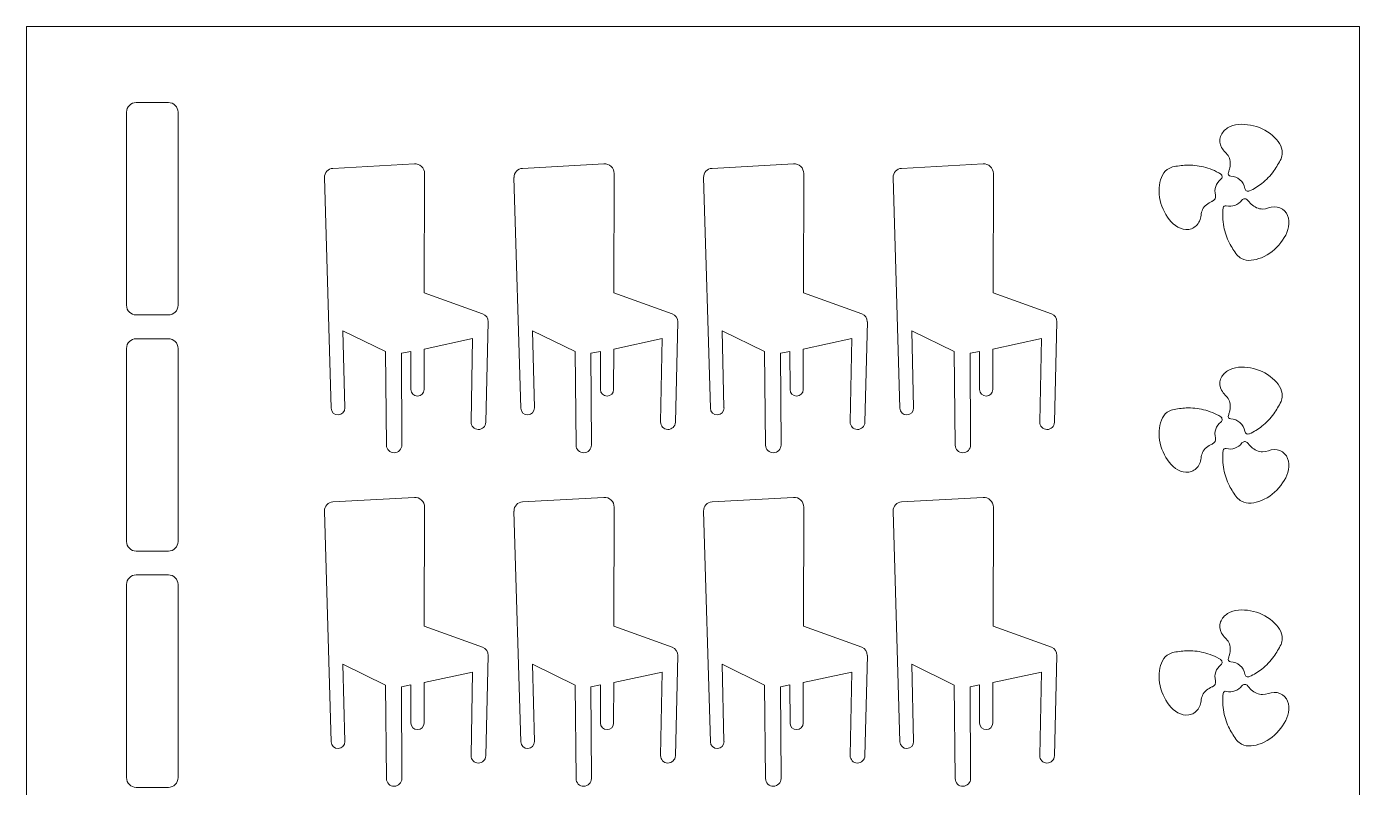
# Model space of a CAD drawing. Header units: metres. Extents: x -2538 to 7610, y -1082 to -498.
# Drawn here: x 3558 to 4120, y -841 to -520 of the extents above; entities that cross this region are included whole.
import ezdxf

# ---------------------------------------------------------------- set-up
doc = ezdxf.new("R2010")
doc.units = ezdxf.units.M
doc.linetypes.add('AUSGEZOGEN', pattern=[0])
doc.layers.add('Allgemein01', color=7, linetype='AUSGEZOGEN', lineweight=13)
doc.layers.add('Standard', color=7, linetype='AUSGEZOGEN', lineweight=25)

# ---------------------------------------------------------------- blocks, each defined once
blk = doc.blocks.new('COMPLEXOBJECT_124')
at = {"layer": 'Standard', "color": 7, "linetype": 'AUSGEZOGEN', "lineweight": 13}
for centre, major_axis, start_param, end_param in [((4063.22, -596.43), (0.526, 0.881), 0.29016, 1.960733), ((4065.05, -589.27), (3.27, 5.47), 3.431753, 4.605899), ((4071.25, -593.94), (0.75, 1.25), 6.063983, 7.747492)]:
    blk.add_ellipse(centre, major_axis=major_axis, ratio=0.99288, start_param=start_param, end_param=end_param, dxfattribs=at)
for points, start_tangent, end_tangent in [([(4072.25, -592.89), (4074.04, -594.77), (4078.81, -596.82), (4083.72, -595.87), (4088.09, -597.62), (4089.87, -601.85), (4086.5, -610.97), (4078.28, -617.36), (4069.88, -617.67), (4067.95, -616.15)], (0.000725, -0.000689), (-0.000739, 0.000674)), ([(4067.95, -616.15), (4064.82, -611.15), (4062.44, -604.27), (4062.21, -596.28)], (-0.000563, 0.000827), (0.000151, 0.000989))]:
    blk.add_spline(points, degree=3, dxfattribs=dict(at, start_tangent=start_tangent, end_tangent=end_tangent))
blk = doc.blocks.new('COMPLEXOBJECT_125')
at = {"layer": 'Standard', "color": 7, "linetype": 'AUSGEZOGEN', "lineweight": 13}
for centre, major_axis, start_param, end_param in [((4065.05, -589.27), (3.27, 5.47), 1.194602, 2.376013), ((4060.38, -583.17), (0.69, 1.16), 4.336194, 6.247926), ((4056.91, -591.52), (1.08, 1.81), 4.03076, 5.517605)]:
    blk.add_ellipse(centre, major_axis=major_axis, ratio=0.99288, start_param=start_param, end_param=end_param, dxfattribs=at)
for points, start_tangent, end_tangent in [([(4040.77, -579.04), (4046.63, -578.31), (4053.86, -579.05), (4061.12, -582.04)], (0.000987, 0.000163), (0.00084, -0.000543)), ([(4057.62, -593.49), (4057.4, -593.58), (4053.49, -597.04), (4052.22, -601.89), (4048.76, -605.12), (4044.17, -604.95), (4037.41, -598.06), (4035.21, -587.9), (4038.56, -580.15), (4040.77, -579.04)], (-0.000938, -0.000347), (0.000923, 0.000384))]:
    blk.add_spline(points, degree=3, dxfattribs=dict(at, start_tangent=start_tangent, end_tangent=end_tangent))
blk = doc.blocks.new('COMPLEXOBJECT_126')
at = {"layer": 'Standard', "color": 7, "linetype": 'AUSGEZOGEN', "lineweight": 13}
for centre, major_axis, start_param, end_param in [((4065.39, -581.81), (0.567, 0.95), 1.74922, 3.637), ((4065.05, -589.27), (3.27, 5.47), 5.424284, 6.778593), ((4072.69, -587.9), (0.73, 1.22), 2.282692, 4.103172)]:
    blk.add_ellipse(centre, major_axis=major_axis, ratio=0.99288, start_param=start_param, end_param=end_param, dxfattribs=at)
for points, start_tangent, end_tangent in [([(4064.37, -581.42), (4064.86, -580.02), (4064.54, -574.82), (4061.5, -570.87), (4061.09, -566.16), (4064.04, -562.62), (4073.65, -561.43), (4083.02, -565.85), (4087.06, -573.21), (4086.57, -575.64)], (0.000356, 0.000935), (-0.000266, -0.000964)), ([(4086.57, -575.64), (4083.54, -580.74), (4078.5, -586.02), (4073.27, -589.2)], (-0.000478, -0.000878), (-0.00091, -0.000414))]:
    blk.add_spline(points, degree=3, dxfattribs=dict(at, start_tangent=start_tangent, end_tangent=end_tangent))
blk = doc.blocks.new('COMPLEXOBJECT_127')
at = {"layer": 'Standard', "color": 7, "linetype": 'AUSGEZOGEN', "lineweight": 13}
for centre, major_axis, start_param, end_param in [((4065.05, -691.7), (3.27, 5.47), 3.431753, 4.605899), ((4071.25, -696.37), (0.75, 1.25), 6.063983, 7.747492), ((4063.22, -698.86), (0.526, 0.881), 0.29016, 1.960733)]:
    blk.add_ellipse(centre, major_axis=major_axis, ratio=0.99288, start_param=start_param, end_param=end_param, dxfattribs=at)
for points, start_tangent, end_tangent in [([(4072.25, -695.32), (4074.04, -697.2), (4078.81, -699.25), (4083.72, -698.3), (4088.09, -700.05), (4089.87, -704.28), (4086.5, -713.4), (4078.28, -719.79), (4069.88, -720.1), (4067.95, -718.58)], (0.000725, -0.000689), (-0.000739, 0.000674)), ([(4067.95, -718.58), (4064.82, -713.58), (4062.44, -706.7), (4062.21, -698.71)], (-0.000563, 0.000827), (0.000151, 0.000989))]:
    blk.add_spline(points, degree=3, dxfattribs=dict(at, start_tangent=start_tangent, end_tangent=end_tangent))
blk = doc.blocks.new('COMPLEXOBJECT_128')
at = {"layer": 'Standard', "color": 7, "linetype": 'AUSGEZOGEN', "lineweight": 13}
for centre, major_axis, start_param, end_param in [((4060.38, -685.6), (0.69, 1.16), 4.336194, 6.247926), ((4065.05, -691.7), (3.27, 5.47), 1.194602, 2.376013), ((4056.91, -693.95), (1.08, 1.81), 4.03076, 5.517605)]:
    blk.add_ellipse(centre, major_axis=major_axis, ratio=0.99288, start_param=start_param, end_param=end_param, dxfattribs=at)
for points, start_tangent, end_tangent in [([(4057.62, -695.92), (4057.4, -696.01), (4053.49, -699.47), (4052.22, -704.32), (4048.76, -707.55), (4044.17, -707.38), (4037.41, -700.49), (4035.21, -690.33), (4038.56, -682.58), (4040.77, -681.47)], (-0.000938, -0.000347), (0.000923, 0.000384)), ([(4040.77, -681.47), (4046.63, -680.74), (4053.86, -681.48), (4061.12, -684.47)], (0.000987, 0.000163), (0.00084, -0.000543))]:
    blk.add_spline(points, degree=3, dxfattribs=dict(at, start_tangent=start_tangent, end_tangent=end_tangent))
blk = doc.blocks.new('COMPLEXOBJECT_129')
at = {"layer": 'Standard', "color": 7, "linetype": 'AUSGEZOGEN', "lineweight": 13}
for centre, major_axis, start_param, end_param in [((4065.39, -684.24), (0.567, 0.95), 1.74922, 3.637), ((4065.05, -691.7), (3.27, 5.47), 5.424284, 6.778593), ((4072.69, -690.33), (0.73, 1.22), 2.282692, 4.103172)]:
    blk.add_ellipse(centre, major_axis=major_axis, ratio=0.99288, start_param=start_param, end_param=end_param, dxfattribs=at)
for points, start_tangent, end_tangent in [([(4064.37, -683.85), (4064.86, -682.45), (4064.54, -677.25), (4061.5, -673.3), (4061.09, -668.59), (4064.04, -665.05), (4073.65, -663.86), (4083.02, -668.28), (4087.06, -675.64), (4086.57, -678.07)], (0.000356, 0.000935), (-0.000266, -0.000964)), ([(4086.57, -678.07), (4083.54, -683.17), (4078.5, -688.45), (4073.27, -691.63)], (-0.000478, -0.000878), (-0.00091, -0.000414))]:
    blk.add_spline(points, degree=3, dxfattribs=dict(at, start_tangent=start_tangent, end_tangent=end_tangent))
blk = doc.blocks.new('COMPLEXOBJECT_130')
at = {"layer": 'Standard', "color": 7, "linetype": 'AUSGEZOGEN', "lineweight": 13}
for centre, major_axis, start_param, end_param in [((4065.05, -794.13), (3.27, 5.47), 3.431753, 4.605899), ((4071.25, -798.8), (0.75, 1.25), 6.063983, 7.747492), ((4063.22, -801.29), (0.526, 0.881), 0.29016, 1.960733)]:
    blk.add_ellipse(centre, major_axis=major_axis, ratio=0.99288, start_param=start_param, end_param=end_param, dxfattribs=at)
for points, start_tangent, end_tangent in [([(4072.25, -797.75), (4074.04, -799.63), (4078.81, -801.68), (4083.72, -800.73), (4088.09, -802.48), (4089.87, -806.71), (4086.5, -815.83), (4078.28, -822.22), (4069.88, -822.53), (4067.95, -821.01)], (0.000725, -0.000689), (-0.000739, 0.000674)), ([(4067.95, -821.01), (4064.82, -816.01), (4062.44, -809.13), (4062.21, -801.14)], (-0.000563, 0.000827), (0.000151, 0.000989))]:
    blk.add_spline(points, degree=3, dxfattribs=dict(at, start_tangent=start_tangent, end_tangent=end_tangent))
blk = doc.blocks.new('COMPLEXOBJECT_131')
at = {"layer": 'Standard', "color": 7, "linetype": 'AUSGEZOGEN', "lineweight": 13}
for centre, major_axis, start_param, end_param in [((4065.05, -794.13), (3.27, 5.47), 1.194602, 2.376013), ((4060.38, -788.03), (0.69, 1.16), 4.336194, 6.247926), ((4056.91, -796.38), (1.08, 1.81), 4.03076, 5.517605)]:
    blk.add_ellipse(centre, major_axis=major_axis, ratio=0.99288, start_param=start_param, end_param=end_param, dxfattribs=at)
for points, start_tangent, end_tangent in [([(4057.62, -798.35), (4057.4, -798.44), (4053.49, -801.9), (4052.22, -806.75), (4048.76, -809.98), (4044.17, -809.81), (4037.41, -802.92), (4035.21, -792.76), (4038.56, -785.01), (4040.77, -783.9)], (-0.000938, -0.000347), (0.000923, 0.000384)), ([(4040.77, -783.9), (4046.63, -783.17), (4053.86, -783.91), (4061.12, -786.9)], (0.000987, 0.000163), (0.00084, -0.000543))]:
    blk.add_spline(points, degree=3, dxfattribs=dict(at, start_tangent=start_tangent, end_tangent=end_tangent))
blk = doc.blocks.new('COMPLEXOBJECT_132')
at = {"layer": 'Standard', "color": 7, "linetype": 'AUSGEZOGEN', "lineweight": 13}
for centre, major_axis, start_param, end_param in [((4065.39, -786.67), (0.567, 0.95), 1.74922, 3.637), ((4065.05, -794.13), (3.27, 5.47), 5.424284, 6.778593), ((4072.69, -792.76), (0.73, 1.22), 2.282692, 4.103172)]:
    blk.add_ellipse(centre, major_axis=major_axis, ratio=0.99288, start_param=start_param, end_param=end_param, dxfattribs=at)
for points, start_tangent, end_tangent in [([(4064.37, -786.28), (4064.86, -784.88), (4064.54, -779.68), (4061.5, -775.73), (4061.09, -771.02), (4064.04, -767.48), (4073.65, -766.29), (4083.02, -770.71), (4087.06, -778.07), (4086.57, -780.5)], (0.000356, 0.000935), (-0.000266, -0.000964)), ([(4086.57, -780.5), (4083.54, -785.6), (4078.5, -790.88), (4073.27, -794.06)], (-0.000478, -0.000878), (-0.00091, -0.000414))]:
    blk.add_spline(points, degree=3, dxfattribs=dict(at, start_tangent=start_tangent, end_tangent=end_tangent))

msp = doc.modelspace()

# ---------------------------------------------------------------- linework, layer by layer
at = {"layer": 'Allgemein01', "color": 7, "linetype": 'AUSGEZOGEN', "lineweight": 13}
for p, q in [((3599.73, -637.41), (3599.73, -555.97)), ((3603.83, -551.87), (3617.36, -551.87)), ((3621.46, -637.41), (3621.46, -555.97)), ((3686.72, -579.67), (3721.09, -577.74)), ((3766.67, -579.67), (3801.04, -577.74)), ((3846.62, -579.67), (3880.99, -577.74)), ((3926.57, -579.67), (3960.94, -577.74)), ((3686.02, -680.89), (3683.16, -583.53)), ((3765.97, -680.89), (3763.11, -583.53)), ((3845.92, -680.89), (3843.06, -583.53)), ((3925.87, -680.89), (3923.01, -583.53)), ((3603.83, -641.51), (3617.36, -641.51)), ((3752.22, -644.4), (3751.2, -686.79)), ((3832.17, -644.4), (3831.15, -686.79)), ((3912.12, -644.4), (3911.1, -686.79)), ((3992.07, -644.4), (3991.05, -686.79)), ((3603.83, -651.51), (3617.36, -651.51)), ((3599.73, -737.05), (3599.73, -655.61)), ((3621.46, -737.05), (3621.46, -655.61)), ((3686.72, -720.38), (3721.09, -718.45)), ((3766.67, -720.38), (3801.04, -718.45)), ((3846.62, -720.38), (3880.99, -718.45)), ((3926.57, -720.38), (3960.94, -718.45)), ((3686.02, -821.6), (3683.16, -724.24)), ((3765.97, -821.6), (3763.11, -724.24)), ((3845.92, -821.6), (3843.06, -724.24)), ((3925.87, -821.6), (3923.01, -724.24)), ((3603.83, -741.15), (3617.36, -741.15)), ((3603.83, -751.15), (3617.36, -751.15)), ((3599.73, -836.69), (3599.73, -755.25)), ((3621.46, -836.69), (3621.46, -755.25)), ((3752.22, -785.11), (3751.2, -827.5)), ((3832.17, -785.11), (3831.15, -827.5)), ((3912.12, -785.11), (3911.1, -827.5)), ((3992.07, -785.11), (3991.05, -827.5)), ((3603.83, -840.79), (3617.36, -840.79))]:
    msp.add_line(p, q, dxfattribs=at)
for points in [[(3725.4, -581.83), (3725.28, -632.13), (3749.88, -641)], [(3805.35, -581.83), (3805.23, -632.13), (3829.83, -641)], [(3885.3, -581.83), (3885.18, -632.13), (3909.78, -641)], [(3965.25, -581.83), (3965.13, -632.13), (3989.73, -641)], [(3709.32, -696.41), (3708.9, -656.98), (3690.97, -648.13), (3691.77, -680.73)], [(3744.99, -686.65), (3745.65, -651.43), (3725.22, -655.87), (3725.17, -672.95)], [(3789.27, -696.41), (3788.85, -656.98), (3770.92, -648.13), (3771.72, -680.73)], [(3824.94, -686.65), (3825.6, -651.43), (3805.17, -655.87), (3805.12, -672.95)], [(3869.22, -696.41), (3868.8, -656.98), (3850.87, -648.13), (3851.67, -680.73)], [(3904.89, -686.65), (3905.55, -651.43), (3885.12, -655.87), (3885.07, -672.95)], [(3949.17, -696.41), (3948.75, -656.98), (3930.82, -648.13), (3931.62, -680.73)], [(3984.84, -686.65), (3985.5, -651.43), (3965.07, -655.87), (3965.02, -672.95)], [(3719.63, -672.95), (3719.6, -656.86), (3715.61, -657.68), (3715.81, -696.36)], [(3799.58, -672.95), (3799.55, -656.86), (3795.56, -657.68), (3795.76, -696.36)], [(3879.53, -672.95), (3879.5, -656.86), (3875.51, -657.68), (3875.71, -696.36)], [(3959.48, -672.95), (3959.45, -656.86), (3955.46, -657.68), (3955.66, -696.36)], [(3725.4, -722.54), (3725.28, -772.84), (3749.88, -781.71)], [(3805.35, -722.54), (3805.23, -772.84), (3829.83, -781.71)], [(3885.3, -722.54), (3885.18, -772.84), (3909.78, -781.71)], [(3965.25, -722.54), (3965.13, -772.84), (3989.73, -781.71)], [(3709.32, -837.12), (3708.9, -797.69), (3690.97, -788.84), (3691.77, -821.44)], [(3744.99, -827.36), (3745.65, -792.14), (3725.22, -796.58), (3725.17, -813.66)], [(3789.27, -837.12), (3788.85, -797.69), (3770.92, -788.84), (3771.72, -821.44)], [(3824.94, -827.36), (3825.6, -792.14), (3805.17, -796.58), (3805.12, -813.66)], [(3869.22, -837.12), (3868.8, -797.69), (3850.87, -788.84), (3851.67, -821.44)], [(3904.89, -827.36), (3905.55, -792.14), (3885.12, -796.58), (3885.07, -813.66)], [(3949.17, -837.12), (3948.75, -797.69), (3930.82, -788.84), (3931.62, -821.44)], [(3984.84, -827.36), (3985.5, -792.14), (3965.07, -796.58), (3965.02, -813.66)], [(3719.63, -813.66), (3719.6, -797.57), (3715.61, -798.39), (3715.81, -837.07)], [(3799.58, -813.66), (3799.55, -797.57), (3795.56, -798.39), (3795.76, -837.07)], [(3879.53, -813.66), (3879.5, -797.57), (3875.51, -798.39), (3875.71, -837.07)], [(3959.48, -813.66), (3959.45, -797.57), (3955.46, -798.39), (3955.66, -837.07)]]:
    msp.add_lwpolyline(points, dxfattribs=at)
for centre, radius, start, end in [((3603.83, -555.97), 4.1, 90, 180), ((3617.36, -555.97), 4.1, 0, 90), ((3721.32, -581.82), 4.08, 359.8536, 93.2014), ((3801.27, -581.82), 4.08, 359.8536, 93.2014), ((3881.22, -581.82), 4.08, 359.8536, 93.2014), ((3961.17, -581.82), 4.08, 359.8536, 93.2014), ((3686.93, -583.42), 3.76, 93.2014, 181.6829), ((3766.88, -583.42), 3.76, 93.2014, 181.6829), ((3846.83, -583.42), 3.76, 93.2014, 181.6829), ((3926.78, -583.42), 3.76, 93.2014, 181.6829), ((3603.83, -637.41), 4.1, 180, 270), ((3617.36, -637.41), 4.1, 270, 0), ((3748.68, -644.32), 3.53, 358.6289, 70.1936), ((3828.63, -644.32), 3.53, 358.6289, 70.1936), ((3908.58, -644.32), 3.53, 358.6289, 70.1936), ((3988.53, -644.32), 3.53, 358.6289, 70.1936), ((3603.83, -655.61), 4.1, 90, 180), ((3617.36, -655.61), 4.1, 0, 90), ((3722.4, -672.94), 2.77, 180.1109, 359.8536), ((3802.35, -672.94), 2.77, 180.1109, 359.8536), ((3882.3, -672.94), 2.77, 180.1109, 359.8536), ((3962.25, -672.94), 2.77, 180.1109, 359.8536), ((3688.9, -680.8), 2.88, 181.6829, 1.414), ((3768.85, -680.8), 2.88, 181.6829, 1.414), ((3848.8, -680.8), 2.88, 181.6829, 1.414), ((3928.75, -680.8), 2.88, 181.6829, 1.414), ((3748.09, -686.71), 3.11, 178.921, 358.6289), ((3828.04, -686.71), 3.11, 178.921, 358.6289), ((3907.99, -686.71), 3.11, 178.921, 358.6289), ((3987.94, -686.71), 3.11, 178.921, 358.6289), ((3712.56, -696.38), 3.25, 180.6017, 0.2941), ((3792.51, -696.38), 3.25, 180.6017, 0.2941), ((3872.46, -696.38), 3.25, 180.6017, 0.2941), ((3952.41, -696.38), 3.25, 180.6017, 0.2941), ((3721.32, -722.53), 4.08, 359.8536, 93.2014), ((3801.27, -722.53), 4.08, 359.8536, 93.2014), ((3881.22, -722.53), 4.08, 359.8536, 93.2014), ((3961.17, -722.53), 4.08, 359.8536, 93.2014), ((3686.93, -724.13), 3.76, 93.2014, 181.6829), ((3766.88, -724.13), 3.76, 93.2014, 181.6829), ((3846.83, -724.13), 3.76, 93.2014, 181.6829), ((3926.78, -724.13), 3.76, 93.2014, 181.6829), ((3603.83, -737.05), 4.1, 180, 270), ((3617.36, -737.05), 4.1, 270, 0), ((3603.83, -755.25), 4.1, 90, 180), ((3617.36, -755.25), 4.1, 0, 90), ((3748.68, -785.03), 3.53, 358.6289, 70.1936), ((3828.63, -785.03), 3.53, 358.6289, 70.1936), ((3908.58, -785.03), 3.53, 358.6289, 70.1936), ((3988.53, -785.03), 3.53, 358.6289, 70.1936), ((3722.4, -813.65), 2.77, 180.1109, 359.8536), ((3802.35, -813.65), 2.77, 180.1109, 359.8536), ((3882.3, -813.65), 2.77, 180.1109, 359.8536), ((3962.25, -813.65), 2.77, 180.1109, 359.8536), ((3688.9, -821.51), 2.88, 181.6829, 1.414), ((3768.85, -821.51), 2.88, 181.6829, 1.414), ((3848.8, -821.51), 2.88, 181.6829, 1.414), ((3928.75, -821.51), 2.88, 181.6829, 1.414), ((3748.09, -827.42), 3.11, 178.921, 358.6289), ((3828.04, -827.42), 3.11, 178.921, 358.6289), ((3907.99, -827.42), 3.11, 178.921, 358.6289), ((3987.94, -827.42), 3.11, 178.921, 358.6289), ((3603.83, -836.69), 4.1, 180, 270), ((3617.36, -836.69), 4.1, 270, 0), ((3712.56, -837.09), 3.25, 180.6017, 0.2941), ((3792.51, -837.09), 3.25, 180.6017, 0.2941), ((3872.46, -837.09), 3.25, 180.6017, 0.2941), ((3952.41, -837.09), 3.25, 180.6017, 0.2941)]:
    msp.add_arc(centre, radius, start, end, dxfattribs=at)
at = {"layer": 'Standard', "color": 7, "linetype": 'AUSGEZOGEN', "lineweight": 13}
msp.add_lwpolyline([(3557.6, -1081.87), (4119.6, -1081.87), (4119.6, -519.87), (3557.6, -519.87), (3557.6, -1081.87)], close=True, dxfattribs=at)

# ---------------------------------------------------------------- block references
for name in ['COMPLEXOBJECT_126', 'COMPLEXOBJECT_125', 'COMPLEXOBJECT_124', 'COMPLEXOBJECT_129', 'COMPLEXOBJECT_128', 'COMPLEXOBJECT_127', 'COMPLEXOBJECT_132', 'COMPLEXOBJECT_131', 'COMPLEXOBJECT_130']:
    msp.add_blockref(name, (0, 0), dxfattribs=at)

doc.saveas('drawing.dxf')
